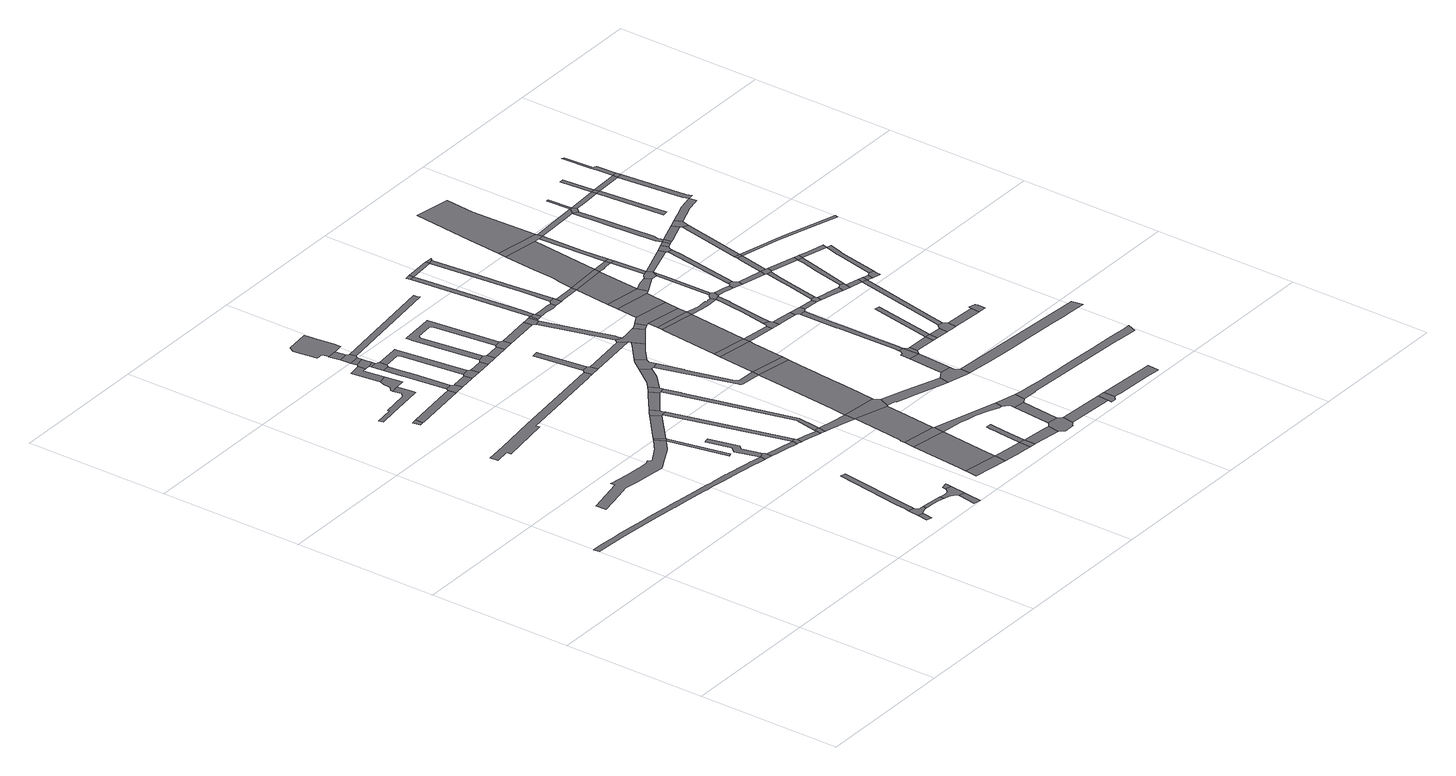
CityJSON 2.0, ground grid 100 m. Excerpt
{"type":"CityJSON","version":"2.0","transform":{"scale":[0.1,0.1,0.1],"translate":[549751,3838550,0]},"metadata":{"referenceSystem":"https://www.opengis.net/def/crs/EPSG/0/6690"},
"CityObjects":{
"road1":{"type":"Road","attributes":{"RoadStructureAttribute.sectionType":"1"},"geometry":[{"type":"MultiSurface","lod":"1","boundaries":[[[0,1,2,3,4,5,6,7,8,9,10,11,12,13,14,15,16,17,18,19,20,21,22,23,24,25,26,27,28,29,30,31,32,33,34,35,36,37,38,39,40,41,42,43,44,45,46,47,48,49,50,51,52,53,54,55]]]}]},
"road2":{"type":"Road","attributes":{"RoadStructureAttribute.sectionType":"1"},"geometry":[{"type":"MultiSurface","lod":"1","boundaries":[[[56,57,58,59,60,61,62,63,64,65,66,67,68,69,70,71,72,73,74,75,76,77,78,79,80,81,82,83,84]]]}]},
"road3":{"type":"Road","attributes":{"RoadStructureAttribute.sectionType":"1"},"geometry":[{"type":"MultiSurface","lod":"1","boundaries":[[[85,86,87,88,89]]]}]},
"road4":{"type":"Road","geometry":[{"type":"MultiSurface","lod":"1","boundaries":[[[90,91,92,93]]]}]},
"road5":{"type":"Road","geometry":[{"type":"MultiSurface","lod":"1","boundaries":[[[94,95,85,89,96,97,98,99,100,101,102,103,104,105]]]}]},
"road6":{"type":"Road","attributes":{"RoadStructureAttribute.sectionType":"1"},"geometry":[{"type":"MultiSurface","lod":"1","boundaries":[[[106,107,108,109,110,111,112,113,114,115,116,117,118]]]}]},
"road7":{"type":"Road","attributes":{"RoadStructureAttribute.sectionType":"1"},"geometry":[{"type":"MultiSurface","lod":"1","boundaries":[[[119,120,121,122,123,124,125,94,105]]]}]},
"road8":{"type":"Road","attributes":{"RoadStructureAttribute.sectionType":"1"},"geometry":[{"type":"MultiSurface","lod":"1","boundaries":[[[100,99,126,127,128,129,130,131,132,133]]]}]},
"road9":{"type":"Road","attributes":{"RoadStructureAttribute.sectionType":"1"},"geometry":[{"type":"MultiSurface","lod":"1","boundaries":[[[134,135,136,90,93,137,138,139]]]}]},
"road10":{"type":"Road","attributes":{"RoadStructureAttribute.sectionType":"1"},"geometry":[{"type":"MultiSurface","lod":"1","boundaries":[[[140,141,142,143,144]]]}]},
"road11":{"type":"Road","geometry":[{"type":"MultiSurface","lod":"1","boundaries":[[[145,146,147,148,149,150,133,132,151,152,153,154,140,144,155]]]}]},
"road12":{"type":"Road","attributes":{"RoadStructureAttribute.sectionType":"1"},"geometry":[{"type":"MultiSurface","lod":"1","boundaries":[[[156,157,158,159,160,84]]]}]},
"road13":{"type":"Road","geometry":[{"type":"MultiSurface","lod":"1","boundaries":[[[161,56,84,160,162,163]]]}]},
"road14":{"type":"Road","attributes":{"RoadStructureAttribute.sectionType":"1"},"geometry":[{"type":"MultiSurface","lod":"1","boundaries":[[[164,165,166,167,168,169,170,171,172,173,174,175,176,177]]]}]},
"road15":{"type":"Road","geometry":[{"type":"MultiSurface","lod":"1","boundaries":[[[178,179,55,54,180,181,182]]]}]},
"road16":{"type":"Road","geometry":[{"type":"MultiSurface","lod":"1","boundaries":[[[183,184,185,145,155]]]}]},
"road17":{"type":"Road","attributes":{"RoadStructureAttribute.sectionType":"1"},"geometry":[{"type":"MultiSurface","lod":"1","boundaries":[[[186,187,188,189,190,191,192,193,194,195,196,55,179]]]}]},
"road18":{"type":"Road","geometry":[{"type":"MultiSurface","lod":"1","boundaries":[[[197,198,199,200,201,202,118,117]]]}]},
"road19":{"type":"Road","attributes":{"RoadStructureAttribute.sectionType":"1"},"geometry":[{"type":"MultiSurface","lod":"1","boundaries":[[[203,204,199,198,205,206]]]}]},
"road20":{"type":"Road","attributes":{"RoadStructureAttribute.sectionType":"1"},"geometry":[{"type":"MultiSurface","lod":"1","boundaries":[[[207,161,163,208]]]}]},
"road21":{"type":"Road","attributes":{"RoadStructureAttribute.sectionType":"1"},"geometry":[{"type":"MultiSurface","lod":"1","boundaries":[[[209,182,181,210,211,212,213,214,215]]]}]},
"road22":{"type":"Road","geometry":[{"type":"MultiSurface","lod":"1","boundaries":[[[216,217,134,139,218,219]]]}]},
"road23":{"type":"Road","attributes":{"RoadStructureAttribute.sectionType":"1"},"geometry":[{"type":"MultiSurface","lod":"1","boundaries":[[[220,221,222,223,224,225,217,216]]]}]},
"road24":{"type":"Road","geometry":[{"type":"MultiSurface","lod":"1","boundaries":[[[226,227,228,229,203,206,230,231]]]}]},
"road25":{"type":"Road","attributes":{"RoadStructureAttribute.sectionType":"1"},"geometry":[{"type":"MultiSurface","lod":"1","boundaries":[[[232,233,234,219,218,235]]]}]},
"road26":{"type":"Road","geometry":[{"type":"MultiSurface","lod":"1","boundaries":[[[236,237,238,223,222,239,240,241]]]}]},
"road27":{"type":"Road","attributes":{"RoadStructureAttribute.sectionType":"1"},"geometry":[{"type":"MultiSurface","lod":"1","boundaries":[[[231,230,237,236]]]}]},
"road28":{"type":"Road","attributes":{"RoadStructureAttribute.sectionType":"1"},"geometry":[{"type":"MultiSurface","lod":"1","boundaries":[[[242,243,229,228]]]}]},
"road29":{"type":"Road","geometry":[{"type":"MultiSurface","lod":"1","boundaries":[[[244,215,214,245,246,247]]]}]},
"road30":{"type":"Road","geometry":[{"type":"MultiSurface","lod":"1","boundaries":[[[248,249,243,242,250,251]]]}]},
"road31":{"type":"Road","attributes":{"RoadStructureAttribute.sectionType":"1"},"geometry":[{"type":"MultiSurface","lod":"1","boundaries":[[[252,253,249,248]]]}]},
"road32":{"type":"Road","attributes":{"RoadStructureAttribute.sectionType":"1"},"geometry":[{"type":"MultiSurface","lod":"1","boundaries":[[[254,255,256,215,244]]]}]},
"road33":{"type":"Road","geometry":[{"type":"MultiSurface","lod":"1","boundaries":[[[257,258,207,208,259,255,254,260,261]]]}]},
"road34":{"type":"Road","geometry":[{"type":"MultiSurface","lod":"1","boundaries":[[[262,263,264,265,266,267,268,269,270,271,272,273,274,275,253,252]]]}]},
"road35":{"type":"Road","attributes":{"RoadStructureAttribute.sectionType":"1"},"geometry":[{"type":"MultiSurface","lod":"1","boundaries":[[[276,277,278,279,241,240,280,281,282,283]]]}]},
"road36":{"type":"Road","attributes":{"RoadStructureAttribute.sectionType":"1"},"geometry":[{"type":"MultiSurface","lod":"1","boundaries":[[[284,285,286,247,246,287,288,289,290,291]]]}]},
"road37":{"type":"Road","geometry":[{"type":"MultiSurface","lod":"1","boundaries":[[[283,282,232,235,292,293]]]}]},
"road38":{"type":"Road","geometry":[{"type":"MultiSurface","lod":"1","boundaries":[[[294,295,296,297,298]]]}]},
"road39":{"type":"Road","attributes":{"RoadStructureAttribute.sectionType":"1"},"geometry":[{"type":"MultiSurface","lod":"1","boundaries":[[[299,300,301,302,257,261,303,304,305]]]}]},
"road40":{"type":"Road","geometry":[{"type":"MultiSurface","lod":"1","boundaries":[[[306,291,290,307,308,309]]]}]},
"road41":{"type":"Road","attributes":{"RoadStructureAttribute.sectionType":"1"},"geometry":[{"type":"MultiSurface","lod":"1","boundaries":[[[310,311,312,293,292,313]]]}]},
"road42":{"type":"Road","attributes":{"RoadStructureAttribute.sectionType":"1"},"geometry":[{"type":"MultiSurface","lod":"1","boundaries":[[[314,315,294,298,316,317,318,319]]]}]},
"road43":{"type":"Road","attributes":{"RoadStructureAttribute.sectionType":"1"},"geometry":[{"type":"MultiSurface","lod":"1","boundaries":[[[320,321,322,323,324,325,326,327,306,309]]]}]},
"road44":{"type":"Road","attributes":{"RoadStructureAttribute.sectionType":"1"},"geometry":[{"type":"MultiSurface","lod":"1","boundaries":[[[328,329,309,308,330,331,332,333,334,335,336,337,338,339,340]]]}]},
"road45":{"type":"Road","geometry":[{"type":"MultiSurface","lod":"1","boundaries":[[[341,342,310,313,343,344]]]}]},
"road46":{"type":"Road","geometry":[{"type":"MultiSurface","lod":"1","boundaries":[[[345,346,299,305,325,324,347]]]}]},
"road47":{"type":"Road","geometry":[{"type":"MultiSurface","lod":"1","boundaries":[[[348,314,319,349,350]]]}]},
"road48":{"type":"Road","attributes":{"RoadStructureAttribute.sectionType":"1"},"geometry":[{"type":"MultiSurface","lod":"1","boundaries":[[[351,298,297,352,353,354,355]]]}]},
"road49":{"type":"Road","geometry":[{"type":"MultiSurface","lod":"1","boundaries":[[[356,357,164,177,358,359]]]}]},
"road50":{"type":"Road","attributes":{"RoadStructureAttribute.sectionType":"1"},"geometry":[{"type":"MultiSurface","lod":"1","boundaries":[[[360,361,362,344,343,363]]]}]},
"road51":{"type":"Road","attributes":{"RoadStructureAttribute.sectionType":"7"},"geometry":[{"type":"MultiSurface","lod":"1","boundaries":[[[339,364,365,366,367,368,369,348,350,370,371,372,373,374]]]}]},
"road52":{"type":"Road","attributes":{"RoadStructureAttribute.sectionType":"1"},"geometry":[{"type":"MultiSurface","lod":"1","boundaries":[[[375,376,377,345,347,378,379,380]]]}]},
"road53":{"type":"Road","attributes":{"RoadStructureAttribute.sectionType":"1"},"geometry":[{"type":"MultiSurface","lod":"1","boundaries":[[[381,382,357,356]]]}]},
"road54":{"type":"Road","attributes":{"RoadStructureAttribute.sectionType":"1"},"geometry":[{"type":"MultiSurface","lod":"1","boundaries":[[[383,384,385,386,387,388,389,342,341,390,391,392,393,394,395]]]}]},
"road55":{"type":"Road","geometry":[{"type":"MultiSurface","lod":"1","boundaries":[[[355,354,396,397]]]}]},
"road56":{"type":"Road","attributes":{"RoadStructureAttribute.sectionType":"1"},"geometry":[{"type":"MultiSurface","lod":"1","boundaries":[[[398,399,400,251,250]]]}]},
"road57":{"type":"Road","geometry":[{"type":"MultiSurface","lod":"1","boundaries":[[[395,394,360,363,401,402]]]}]},
"road58":{"type":"Road","geometry":[{"type":"MultiSurface","lod":"1","boundaries":[[[340,339,374,403,404,405,406]]]}]},
"road59":{"type":"Road","attributes":{"RoadStructureAttribute.sectionType":"1"},"geometry":[{"type":"MultiSurface","lod":"1","boundaries":[[[407,408,409,410,411,412,413,355,397]]]}]},
"road60":{"type":"Road","geometry":[{"type":"MultiSurface","lod":"1","boundaries":[[[414,415,375,380,416,417,418,419,420]]]}]},
"road61":{"type":"Road","attributes":{"RoadStructureAttribute.sectionType":"1"},"geometry":[{"type":"MultiSurface","lod":"1","boundaries":[[[421,422,423,397,396,424,425,426]]]}]},
"road62":{"type":"Road","attributes":{"RoadStructureAttribute.sectionType":"1"},"geometry":[{"type":"MultiSurface","lod":"1","boundaries":[[[427,359,358,428]]]}]},
"road63":{"type":"Road","attributes":{"RoadStructureAttribute.sectionType":"1"},"geometry":[{"type":"MultiSurface","lod":"1","boundaries":[[[429,430,431,432,433,434,418,417,435,436,437,438,439,440,441,442]]]}]},
"road64":{"type":"Road","attributes":{"RoadStructureAttribute.sectionType":"1"},"geometry":[{"type":"MultiSurface","lod":"1","boundaries":[[[349,319,443,444,445,446,447,448,449]]]}]},
"road65":{"type":"Road","attributes":{"RoadStructureAttribute.sectionType":"1"},"geometry":[{"type":"MultiSurface","lod":"1","boundaries":[[[450,402,401,451]]]}]},
"road66":{"type":"Road","attributes":{"RoadStructureAttribute.sectionType":"1"},"geometry":[{"type":"MultiSurface","lod":"1","boundaries":[[[441,452,453,454,455,340,406,456,457,458,459,460,461,462,463]]]}]},
"road67":{"type":"Road","attributes":{"RoadStructureAttribute.sectionType":"1"},"geometry":[{"type":"MultiSurface","lod":"1","boundaries":[[[464,465,466,414,420,467,468,469,470]]]}]},
"road68":{"type":"Road","geometry":[{"type":"MultiSurface","lod":"1","boundaries":[[[471,472,426,425,473,474,475,476,477,478,479,480,481,482]]]}]},
"road69":{"type":"Road","geometry":[{"type":"MultiSurface","lod":"1","boundaries":[[[442,441,463,483]]]}]},
"road70":{"type":"Road","attributes":{"RoadStructureAttribute.sectionType":"1"},"geometry":[{"type":"MultiSurface","lod":"1","boundaries":[[[484,485,486,487,488,489]]]}]},
"road71":{"type":"Road","attributes":{"RoadStructureAttribute.sectionType":"1"},"geometry":[{"type":"MultiSurface","lod":"1","boundaries":[[[490,491,450,451,487,486,492]]]}]},
"road72":{"type":"Road","attributes":{"RoadStructureAttribute.sectionType":"1"},"geometry":[{"type":"MultiSurface","lod":"1","boundaries":[[[493,405,404,494,495,496,497,498,499,500,501,502,503,504]]]}]},
"road73":{"type":"Road","attributes":{"RoadStructureAttribute.sectionType":"1"},"geometry":[{"type":"MultiSurface","lod":"1","boundaries":[[[505,506,471,482,507,508]]]}]},
"road74":{"type":"Road","geometry":[{"type":"MultiSurface","lod":"1","boundaries":[[[488,427,428,464,470,509,510,511,512,513,514,515,516,489]]]}]},
"road75":{"type":"Road","attributes":{"RoadStructureAttribute.sectionType":"1"},"geometry":[{"type":"MultiSurface","lod":"1","boundaries":[[[517,490,492,518]]]}]},
"road76":{"type":"Road","attributes":{"RoadStructureAttribute.sectionType":"1"},"geometry":[{"type":"MultiSurface","lod":"1","boundaries":[[[519,442,483,520,521,522]]]}]},
"road77":{"type":"Road","geometry":[{"type":"MultiSurface","lod":"1","boundaries":[[[517,518,523,524,525]]]}]},
"road78":{"type":"Road","geometry":[{"type":"MultiSurface","lod":"1","boundaries":[[[526,527,449,448,528,529,530,531,532,533,505,508,534,535]]]}]},
"road79":{"type":"Road","geometry":[{"type":"MultiSurface","lod":"1","boundaries":[[[536,519,522,537]]]}]},
"road80":{"type":"Road","attributes":{"RoadStructureAttribute.sectionType":"1"},"geometry":[{"type":"MultiSurface","lod":"1","boundaries":[[[538,479,478,539,540,541,542]]]}]},
"road81":{"type":"Road","attributes":{"RoadStructureAttribute.sectionType":"1"},"geometry":[{"type":"MultiSurface","lod":"1","boundaries":[[[543,544,545,517,525]]]}]},
"road82":{"type":"Road","attributes":{"RoadStructureAttribute.sectionType":"1"},"geometry":[{"type":"MultiSurface","lod":"1","boundaries":[[[546,547,548,549,524,523,550,551,552,553,554,555,556]]]}]},
"road83":{"type":"Road","attributes":{"RoadStructureAttribute.sectionType":"1"},"geometry":[{"type":"MultiSurface","lod":"1","boundaries":[[[557,558,559,560,513,512,561]]]}]},
"road84":{"type":"Road","attributes":{"RoadStructureAttribute.sectionType":"1"},"geometry":[{"type":"MultiSurface","lod":"1","boundaries":[[[562,563,536,537,564,565,566]]]}]},
"road85":{"type":"Road","geometry":[{"type":"MultiSurface","lod":"1","boundaries":[[[567,568,545,544]]]}]},
"road86":{"type":"Road","geometry":[{"type":"MultiSurface","lod":"1","boundaries":[[[569,504,503,570,571,572,573,574,575]]]}]},
"road87":{"type":"Road","geometry":[{"type":"MultiSurface","lod":"1","boundaries":[[[576,577,578,556,555,579,580,581]]]}]},
"road88":{"type":"Road","geometry":[{"type":"MultiSurface","lod":"1","boundaries":[[[582,562,566,583]]]}]},
"road89":{"type":"Road","attributes":{"RoadStructureAttribute.sectionType":"1"},"geometry":[{"type":"MultiSurface","lod":"1","boundaries":[[[584,582,583,585,586]]]}]},
"road90":{"type":"Road","attributes":{"RoadStructureAttribute.sectionType":"1"},"geometry":[{"type":"MultiSurface","lod":"1","boundaries":[[[537,522,587,588]]]}]},
"road91":{"type":"Road","geometry":[{"type":"MultiSurface","lod":"1","boundaries":[[[589,590,557,561,591,584,586,592]]]}]},
"road92":{"type":"Road","geometry":[{"type":"MultiSurface","lod":"1","boundaries":[[[542,541,593,594,595,596,597,598]]]}]},
"road93":{"type":"Road","attributes":{"RoadStructureAttribute.sectionType":"1"},"geometry":[{"type":"MultiSurface","lod":"1","boundaries":[[[599,600,569,575,601,602,603]]]}]},
"road94":{"type":"Road","attributes":{"RoadStructureAttribute.sectionType":"1"},"geometry":[{"type":"MultiSurface","lod":"1","boundaries":[[[604,567,544,605]]]}]},
"road95":{"type":"Road","attributes":{"RoadStructureAttribute.sectionType":"1"},"geometry":[{"type":"MultiSurface","lod":"1","boundaries":[[[606,581,580,607,608,609]]]}]},
"road96":{"type":"Road","attributes":{"RoadStructureAttribute.sectionType":"1"},"geometry":[{"type":"MultiSurface","lod":"1","boundaries":[[[610,611,612,605,613,578,577]]]}]},
"road97":{"type":"Road","attributes":{"RoadStructureAttribute.sectionType":"1"},"geometry":[{"type":"MultiSurface","lod":"1","boundaries":[[[614,589,592,615]]]}]},
"road98":{"type":"Road","attributes":{"RoadStructureAttribute.sectionType":"1"},"geometry":[{"type":"MultiSurface","lod":"1","boundaries":[[[616,617,618,619,620,621,622,599,603]]]}]},
"road99":{"type":"Road","geometry":[{"type":"MultiSurface","lod":"1","boundaries":[[[623,624,625,588,587,626,627,628,629]]]}]},
"road100":{"type":"Road","attributes":{"RoadStructureAttribute.sectionType":"1"},"geometry":[{"type":"MultiSurface","lod":"1","boundaries":[[[630,631,617,603,632,633,634,635]]]}]},
"road101":{"type":"Road","geometry":[{"type":"MultiSurface","lod":"1","boundaries":[[[636,614,615,637,638,639]]]}]},
"road102":{"type":"Road","geometry":[{"type":"MultiSurface","lod":"1","boundaries":[[[640,604,605,612,641,642]]]}]},
"road103":{"type":"Road","attributes":{"RoadStructureAttribute.sectionType":"1"},"geometry":[{"type":"MultiSurface","lod":"1","boundaries":[[[643,644,645,609,636,639]]]}]},
"road104":{"type":"Road","attributes":{"RoadStructureAttribute.sectionType":"1"},"geometry":[{"type":"MultiSurface","lod":"1","boundaries":[[[646,647,648,649,650,583,566,651,652,653,654]]]}]},
"road105":{"type":"Road","attributes":{"RoadStructureAttribute.sectionType":"1"},"geometry":[{"type":"MultiSurface","lod":"1","boundaries":[[[655,656,657,658,659,660,661,662,663,664,618,617]]]}]},
"road106":{"type":"Road","attributes":{"RoadStructureAttribute.sectionType":"1"},"geometry":[{"type":"MultiSurface","lod":"1","boundaries":[[[635,634,665,666]]]}]},
"road107":{"type":"Road","attributes":{"RoadStructureAttribute.sectionType":"1"},"geometry":[{"type":"MultiSurface","lod":"1","boundaries":[[[667,627,626,668,669,670]]]}]},
"road108":{"type":"Road","attributes":{"RoadStructureAttribute.sectionType":"1"},"geometry":[{"type":"MultiSurface","lod":"1","boundaries":[[[671,672,673,674,675,676,653,677,678,679,623,629]]]}]},
"road109":{"type":"Road","attributes":{"RoadStructureAttribute.sectionType":"1"},"geometry":[{"type":"MultiSurface","lod":"1","boundaries":[[[680,598,597,681,682,683,684,685,686,687]]]}]},
"road110":{"type":"Road","geometry":[{"type":"MultiSurface","lod":"1","boundaries":[[[688,689,606,609,645]]]}]},
"road111":{"type":"Road","geometry":[{"type":"MultiSurface","lod":"1","boundaries":[[[690,666,665,691,692]]]}]},
"road112":{"type":"Road","attributes":{"RoadStructureAttribute.sectionType":"1"},"geometry":[{"type":"MultiSurface","lod":"1","boundaries":[[[693,694,695,696,639,638,697]]]}]},
"road113":{"type":"Road","geometry":[{"type":"MultiSurface","lod":"1","boundaries":[[[698,699,700,701,702,654,653,676,703,704]]]}]},
"road114":{"type":"Road","geometry":[{"type":"MultiSurface","lod":"1","boundaries":[[[705,670,669,706,660,659,707,708,709,710]]]}]},
"road115":{"type":"Road","attributes":{"RoadStructureAttribute.sectionType":"1"},"geometry":[{"type":"MultiSurface","lod":"1","boundaries":[[[711,712,713,714,715,716,717,718,719,720,721,722,723,724,725,726,535,534,727,728,729,730,731,732,733]]]}]},
"road116":{"type":"Road","attributes":{"RoadStructureAttribute.sectionType":"1"},"geometry":[{"type":"MultiSurface","lod":"1","boundaries":[[[734,735,736,737,738,739,740,741,742,743,689,688,744,745]]]}]},
"road117":{"type":"Road","attributes":{"RoadStructureAttribute.sectionType":"1"},"geometry":[{"type":"MultiSurface","lod":"1","boundaries":[[[746,692,691,747,748]]]}]},
"road118":{"type":"Road","attributes":{"RoadStructureAttribute.sectionType":"1"},"geometry":[{"type":"MultiSurface","lod":"1","boundaries":[[[749,750,751,752,753,699,698]]]}]},
"road119":{"type":"Road","attributes":{"RoadStructureAttribute.sectionType":"1"},"geometry":[{"type":"MultiSurface","lod":"1","boundaries":[[[754,755,756,704,703,757,758,759,760]]]}]},
"road120":{"type":"Road","attributes":{"RoadStructureAttribute.sectionType":"1"},"geometry":[{"type":"MultiSurface","lod":"1","boundaries":[[[761,762,763,690,692]]]}]},
"road121":{"type":"Road","attributes":{"RoadStructureAttribute.sectionType":"1"},"geometry":[{"type":"MultiSurface","lod":"1","boundaries":[[[710,709,764,765]]]}]},
"road122":{"type":"Road","geometry":[{"type":"MultiSurface","lod":"1","boundaries":[[[766,767,768,693,697,769,753,752]]]}]},
"road123":{"type":"Road","attributes":{"RoadStructureAttribute.sectionType":"1"},"geometry":[{"type":"MultiSurface","lod":"1","boundaries":[[[770,771,772,688,645,773,774,775,776]]]}]},
"road124":{"type":"Road","geometry":[{"type":"MultiSurface","lod":"1","boundaries":[[[777,778,779,748,747,780,781,782,783,784,785,786]]]}]},
"road125":{"type":"Road","attributes":{"RoadStructureAttribute.sectionType":"1"},"geometry":[{"type":"MultiSurface","lod":"1","boundaries":[[[776,787,767,766,788,789]]]}]},
"road126":{"type":"Road","geometry":[{"type":"MultiSurface","lod":"1","boundaries":[[[790,765,764,791,792,793,794,795]]]}]},
"road127":{"type":"Road","geometry":[{"type":"MultiSurface","lod":"1","boundaries":[[[796,797,798,799,760,759,800,801,802,803,804]]]}]},
"road128":{"type":"Road","attributes":{"RoadStructureAttribute.sectionType":"1"},"geometry":[{"type":"MultiSurface","lod":"1","boundaries":[[[805,573,572,806,807,808,809,810,811,812,813,814,815,816,817,818,819,820]]]}]},
"road129":{"type":"Road","geometry":[{"type":"MultiSurface","lod":"1","boundaries":[[[821,734,745,822,823,824,825,826,827]]]}]},
"road130":{"type":"Road","geometry":[{"type":"MultiSurface","lod":"1","boundaries":[[[828,770,776,789]]]}]},
"road131":{"type":"Road","attributes":{"RoadStructureAttribute.sectionType":"1"},"geometry":[{"type":"MultiSurface","lod":"1","boundaries":[[[829,830,824,823,831,770,828]]]}]},
"road132":{"type":"Road","attributes":{"RoadStructureAttribute.sectionType":"1"},"geometry":[{"type":"MultiSurface","lod":"1","boundaries":[[[832,833,834,793,792,835,836,837]]]}]},
"road133":{"type":"Road","attributes":{"RoadStructureAttribute.sectionType":"1"},"geometry":[{"type":"MultiSurface","lod":"1","boundaries":[[[838,839,840,766,752,841]]]}]},
"road134":{"type":"Road","attributes":{"RoadStructureAttribute.sectionType":"1"},"geometry":[{"type":"MultiSurface","lod":"1","boundaries":[[[842,843,783,782,844,845]]]}]},
"road135":{"type":"Road","attributes":{"RoadStructureAttribute.sectionType":"1"},"geometry":[{"type":"MultiSurface","lod":"1","boundaries":[[[846,847,848,790,795,849,850,851,852,853]]]}]},
"road136":{"type":"Road","attributes":{"RoadStructureAttribute.sectionType":"1"},"geometry":[{"type":"MultiSurface","lod":"1","boundaries":[[[801,800,854,855]]]}]},
"road137":{"type":"Road","attributes":{"RoadStructureAttribute.sectionType":"1"},"geometry":[{"type":"MultiSurface","lod":"1","boundaries":[[[856,857,821,827,858,859,860]]]}]},
"road138":{"type":"Road","attributes":{"RoadStructureAttribute.sectionType":"1"},"geometry":[{"type":"MultiSurface","lod":"1","boundaries":[[[861,796,804,862,863]]]}]},
"road139":{"type":"Road","attributes":{"RoadStructureAttribute.sectionType":"1"},"geometry":[{"type":"MultiSurface","lod":"1","boundaries":[[[864,865,777,786,866,867]]]}]},
"road140":{"type":"Road","geometry":[{"type":"MultiSurface","lod":"1","boundaries":[[[868,869,870,837,836,871,872,873,874]]]}]},
"road141":{"type":"Road","geometry":[{"type":"MultiSurface","lod":"1","boundaries":[[[875,855,854,876,877,846,853,878,879,880,881,882]]]}]},
"road142":{"type":"Road","geometry":[{"type":"MultiSurface","lod":"1","boundaries":[[[883,845,844,884,885,886]]]}]},
"road143":{"type":"Road","geometry":[{"type":"MultiSurface","lod":"1","boundaries":[[[887,838,841,861,863,888,889]]]}]},
"road144":{"type":"Road","attributes":{"RoadStructureAttribute.sectionType":"1"},"geometry":[{"type":"MultiSurface","lod":"1","boundaries":[[[873,872,890,864,891]]]}]},
"road145":{"type":"Road","attributes":{"RoadStructureAttribute.sectionType":"1"},"geometry":[{"type":"MultiSurface","lod":"1","boundaries":[[[892,893,894,875,882,895,896,897]]]}]},
"road146":{"type":"Road","attributes":{"RoadStructureAttribute.sectionType":"1"},"geometry":[{"type":"MultiSurface","lod":"1","boundaries":[[[898,887,889,899]]]}]},
"road147":{"type":"Road","geometry":[{"type":"MultiSurface","lod":"1","boundaries":[[[891,864,867,900]]]}]},
"road148":{"type":"Road","attributes":{"RoadStructureAttribute.sectionType":"1"},"geometry":[{"type":"MultiSurface","lod":"1","boundaries":[[[901,902,903,868,874,904,905]]]}]},
"road149":{"type":"Road","geometry":[{"type":"MultiSurface","lod":"1","boundaries":[[[906,892,897,907]]]}]},
"road150":{"type":"Road","attributes":{"RoadStructureAttribute.sectionType":"1"},"geometry":[{"type":"MultiSurface","lod":"1","boundaries":[[[908,881,880,909,901,910]]]}]},
"road151":{"type":"Road","attributes":{"RoadStructureAttribute.sectionType":"1"},"geometry":[{"type":"MultiSurface","lod":"1","boundaries":[[[911,825,824,912,913]]]}]},
"road152":{"type":"Road","geometry":[{"type":"MultiSurface","lod":"1","boundaries":[[[914,898,899,915]]]}]},
"road153":{"type":"Road","attributes":{"RoadStructureAttribute.sectionType":"1"},"geometry":[{"type":"MultiSurface","lod":"1","boundaries":[[[900,867,916,917]]]}]},
"road154":{"type":"Road","geometry":[{"type":"MultiSurface","lod":"1","boundaries":[[[918,917,916,919,920,921]]]}]},
"road155":{"type":"Road","attributes":{"RoadStructureAttribute.sectionType":"1"},"geometry":[{"type":"MultiSurface","lod":"1","boundaries":[[[913,922,923,924,898,914,925,926,927,928]]]}]},
"road156":{"type":"Road","geometry":[{"type":"MultiSurface","lod":"1","boundaries":[[[910,901,905,929,930]]]}]},
"road157":{"type":"Road","attributes":{"RoadStructureAttribute.sectionType":"1"},"geometry":[{"type":"MultiSurface","lod":"1","boundaries":[[[931,932,933,906,907,934,935]]]}]},
"road158":{"type":"Road","attributes":{"RoadStructureAttribute.sectionType":"1"},"geometry":[{"type":"MultiSurface","lod":"1","boundaries":[[[936,937,914,915,938,939]]]}]},
"road159":{"type":"Road","geometry":[{"type":"MultiSurface","lod":"1","boundaries":[[[911,913,928,940,941]]]}]},
"road160":{"type":"Road","attributes":{"RoadStructureAttribute.sectionType":"1"},"geometry":[{"type":"MultiSurface","lod":"1","boundaries":[[[942,943,944,918,921,945,946,947]]]}]},
"road161":{"type":"Road","attributes":{"RoadStructureAttribute.sectionType":"1"},"geometry":[{"type":"MultiSurface","lod":"1","boundaries":[[[948,949,930,929,950,942,951]]]}]},
"road162":{"type":"Road","geometry":[{"type":"MultiSurface","lod":"1","boundaries":[[[952,953,911,941]]]}]},
"road163":{"type":"Road","geometry":[{"type":"MultiSurface","lod":"1","boundaries":[[[954,936,939,931,935,955]]]}]},
"road164":{"type":"Road","attributes":{"RoadStructureAttribute.sectionType":"1"},"geometry":[{"type":"MultiSurface","lod":"1","boundaries":[[[956,941,940,957,958]]]}]},
"road165":{"type":"Road","attributes":{"RoadStructureAttribute.sectionType":"1"},"geometry":[{"type":"MultiSurface","lod":"1","boundaries":[[[959,960,961,962,907,897,963,964,965,966,967,968,969]]]}]},
"road166":{"type":"Road","attributes":{"RoadStructureAttribute.sectionType":"1"},"geometry":[{"type":"MultiSurface","lod":"1","boundaries":[[[970,971,972,958]]]}]},
"road167":{"type":"Road","attributes":{"RoadStructureAttribute.sectionType":"1"},"geometry":[{"type":"MultiSurface","lod":"1","boundaries":[[[973,974,975,976,977,954,955,978,979,980]]]}]},
"road168":{"type":"Road","geometry":[{"type":"MultiSurface","lod":"1","boundaries":[[[981,956,958,972]]]}]},
"road169":{"type":"Road","geometry":[{"type":"MultiSurface","lod":"1","boundaries":[[[982,983,956,981]]]}]},
"road170":{"type":"Road","attributes":{"RoadStructureAttribute.sectionType":"1"},"geometry":[{"type":"MultiSurface","lod":"1","boundaries":[[[984,981,972,985]]]}]},
"road171":{"type":"Road","attributes":{"RoadStructureAttribute.sectionType":"1"},"geometry":[{"type":"MultiSurface","lod":"1","boundaries":[[[986,987,985,988,973,989]]]}]},
"road172":{"type":"Road","geometry":[{"type":"MultiSurface","lod":"1","boundaries":[[[990,984,985,987]]]}]},
"road173":{"type":"Road","attributes":{"RoadStructureAttribute.sectionType":"1"},"geometry":[{"type":"MultiSurface","lod":"1","boundaries":[[[991,992,993,994,995,996,984,990]]]}]}
},
"vertices":[
[1413,1377,0],[1384,1383,0],[1355,1387,0],[1330,1390,0],[1277,1399,0],[1249,1403,0],[1217,1408,0],[1210,1409,0],[1199,1410,0],[1192,1411,0],[1178,1413,0],[1125,1419,0],[1083,1424,0],[1050,1428,0],[1004,1435,0],[971,1439,0],[964,1440,0],[942,1443,0],[819,1458,0],[753,1466,0],[693,1473,0],[690,1473,0],[595,1486,0],[507,1495,0],[447,1501,0],[351,1511,0],[264,1518,0],[256,1519,0],[192,1523,0],[80,1531,0],[12,1534,0],[2,1535,0],[10,1495,0],[219,1480,0],[468,1458,0],[688,1433,0],[692,1433,0],[815,1419,0],[942,1403,0],[964,1400,0],[968,1399,0],[977,1398,0],[1019,1393,0],[1062,1387,0],[1111,1381,0],[1158,1375,0],[1208,1369,0],[1248,1364,0],[1289,1358,0],[1323,1353,0],[1335,1351,0],[1368,1346,0],[1405,1339,0],[1439,1333,0],[1463,1329,0],[1467,1367,0],
[1247,2002,0],[1193,1956,0],[1192,1955,0],[1166,1934,0],[1046,1864,0],[1031,1889,0],[1007,1876,0],[962,1878,0],[960,1878,0],[823,1888,0],[689,1908,0],[686,1908,0],[690,1878,0],[485,1835,0],[430,1825,0],[425,1824,0],[428,1752,0],[599,1787,0],[697,1804,0],[796,1789,0],[953,1773,0],[1008,1766,0],[1030,1776,0],[1061,1792,0],[1202,1867,0],[1207,1869,0],[1211,1873,0],[1276,1930,0],[1285,1937,0],
[1474,200,0],[1463,128,0],[1502,120,0],[1508,166,0],[1513,191,0],
[592,3291,0],[556,3287,0],[562,3233,0],[592,3237,0],
[1487,279,0],[1484,263,0],[1519,197,0],[1536,204,0],[1556,210,0],[1573,215,0],[1578,238,0],[1563,240,0],[1543,242,0],[1536,249,0],[1528,257,0],[1525,269,0],
[792,3543,0],[771,3518,0],[582,3490,0],[584,3479,0],[454,3465,0],[457,3449,0],[459,3433,0],[585,3448,0],[842,3480,0],[854,3482,0],[851,3504,0],[840,3609,0],[785,3598,0],
[1529,293,0],[1533,321,0],[1610,840,0],[1575,850,0],[1502,378,0],[1497,343,0],[1492,314,0],
[1579,214,0],[1592,213,0],[1646,208,0],[1683,203,0],[1712,198,0],[1726,195,0],[1731,194,0],[1726,222,0],
[984,3338,0],[981,3338,0],[945,3333,0],[606,3239,0],[946,3277,0],[990,3282,0],
[1809,140,0],[1790,14,0],[1836,5,0],[1850,100,0],[1854,132,0],
[1821,250,0],[1808,230,0],[1796,219,0],[1776,217,0],[1753,219,0],[1744,220,0],[1761,184,0],[1774,179,0],[1791,169,0],[1804,155,0],[1866,242,0],
[1368,1526,0],[1368,1525,0],[1380,1529,0],[1391,1533,0],[1304,1947,0],
[1264,2016,0],[1303,1949,0],[1302,1953,0],
[1640,2806,0],[951,2723,0],[646,2683,0],[497,2668,0],[503,2613,0],[608,2625,0],[612,2596,0],[965,2642,0],[962,2670,0],[1210,2699,0],[1415,2723,0],[1605,2746,0],[1606,2746,0],[1646,2751,0],
[1515,1369,0],[1511,1383,0],[1475,1327,0],[1514,1320,0],[1517,1359,0],
[1870,274,0],[1871,287,0],[1825,275,0],
[1477,1518,0],[1496,1543,0],[1493,1558,0],[1476,1629,0],[1449,1748,0],[1430,1743,0],[1411,1738,0],[1451,1565,0],[1450,1564,0],[1424,1530,0],[1467,1368,0],
[903,3617,0],[887,3736,0],[827,3724,0],[814,3690,0],[809,3640,0],[782,3617,0],
[892,3937,0],[802,3926,0],[866,3883,0],[895,3886,0],
[1467,2192,0],[1505,2129,0],
[1518,1358,0],[1559,1312,0],[1603,1304,0],[1649,1295,0],[1696,1286,0],[1722,1281,0],[1728,1318,0],
[1045,3361,0],[997,3356,0],[1069,3291,0],[1063,3346,0],
[1015,3621,0],[1007,3695,0],[996,3793,0],[945,3787,0],[957,3689,0],[966,3615,0],
[979,3920,0],[977,3937,0],[973,3967,0],[904,3955,0],[932,3890,0],[982,3899,0],
[1178,3360,0],[1172,3359,0],[1065,3347,0],[1185,3304,0],
[985,3876,0],[935,3869,0],[940,3824,0],[1004,3804,0],[1010,3813,0],[1005,3863,0],
[969,4003,0],[899,3994,0],
[1758,1330,0],[1734,1278,0],[1757,1273,0],[1763,1312,0],
[960,4078,0],[890,4069,0],[983,4020,0],[978,4065,0],
[950,4153,0],[880,4148,0],
[1554,2137,0],[1520,2133,0],[1521,2129,0],
[1514,2230,0],[1490,2211,0],[1513,2131,0],[1548,2161,0],[1545,2172,0],
[955,4153,0],[1019,4161,0],[1019,4164,0],[1016,4212,0],[1009,4273,0],[993,4414,0],[826,4395,0],[804,4358,0],[826,4197,0],[827,4193,0],[853,4195,0],[874,4197,0],[875,4191,0],[880,4150,0],
[1185,3843,0],[1183,3870,0],[1182,3880,0],[1163,3878,0],[1125,3824,0],[1143,3810,0],[1192,3378,0],[1242,3383,0],
[1904,1276,0],[1869,1287,0],[1821,1299,0],[1768,1271,0],[1812,1262,0],[1884,1245,0],[1905,1240,0],[1909,1275,0],
[1266,3313,0],[1259,3369,0],
[2064,278,0],[2061,258,0],[2055,195,0],[2301,157,0],[2309,237,0],
[1681,2360,0],[1661,2345,0],[1653,2338,0],[1652,2338,0],[1547,2174,0],[1711,2296,0],[1714,2298,0],
[1912,1289,0],[1906,1240,0],[1940,1231,0],[1948,1286,0],
[1368,3382,0],[1364,3381,0],[1263,3369,0],[1375,3325,0],
[2107,695,0],[2069,326,0],[2316,303,0],[2351,646,0],[2352,655,0],[2352,657,0],
[1954,1328,0],[1969,1448,0],[1793,2193,0],[1792,2200,0],[1766,2309,0],[1726,2295,0],[1753,2190,0],[1941,1446,0],
[2061,1265,0],[1950,1286,0],[1990,1219,0],[2029,1209,0],[2049,1204,0],[2051,1202,0],[2078,1195,0],[2108,1188,0],[2135,1181,0],[2155,1176,0],[2156,1176,0],[2161,1174,0],[2163,1247,0],
[1434,3405,0],[1384,3397,0],[1457,3334,0],[1451,3391,0],
[1726,2397,0],[1692,2369,0],[1760,2334,0],
[2115,771,0],[2361,732,0],[2357,734,0],
[2443,222,0],[2434,142,0],[2440,142,0],[2518,133,0],[2521,213,0],
[1699,2826,0],[1652,2821,0],[1719,2759,0],[1713,2814,0],
[1565,3404,0],[1556,3403,0],[1454,3392,0],[1571,3347,0],
[2161,1169,0],[2140,970,0],[2125,810,0],[2124,806,0],[2120,805,0],[2118,802,0],[2357,739,0],[2357,746,0],[2379,951,0],[2393,1099,0],[2395,1105,0],
[1862,2559,0],[1762,2425,0],[1758,2422,0],[1763,2337,0],[1859,2428,0],[1912,2504,0],
[1657,3172,0],[1614,3167,0],
[1575,3898,0],[1572,3924,0],[1558,3922,0],[1339,3900,0],[1327,3899,0],[1329,3875,0],[1330,3859,0],[1383,3837,0],[1397,3855,0],[1515,3866,0],[1530,3851,0],[1577,3419,0],[1627,3427,0],
[2566,128,0],[2565,209,0],
[1765,4118,0],[1762,4141,0],[1759,4163,0],
[1652,3356,0],[1646,3413,0],
[2397,1105,0],[2403,1109,0],[2438,1184,0],[2413,1227,0],
[2581,377,0],[2591,477,0],[2552,481,0],[2548,442,0],[2544,404,0],[2542,381,0],[2522,213,0],
[1940,2653,0],[1915,2631,0],[1915,2504,0],[1933,2503,0],[1977,2518,0],[1965,2565,0],[1977,2589,0],
[2742,189,0],[2588,206,0],[2583,206,0],[2579,126,0],[2766,105,0],[2780,185,0],
[2038,2853,0],[2084,2803,0],
[2123,2000,0],[2108,2005,0],[2100,2012,0],[2095,2020,0],[2020,2335,0],[2019,2341,0],[1980,2332,0],[2072,1994,0],[2076,1980,0],[2078,1969,0],[2083,1959,0],[2094,1954,0],[2235,1943,0],[2240,1991,0],
[2499,639,0],[2564,624,0],[2622,613,0],[2720,576,0],[2778,552,0],[2798,547,0],[2809,603,0],
[1894,3441,0],[1899,3383,0],
[2234,1927,0],[2221,1803,0],[2175,1358,0],[2164,1251,0],[2425,1334,0],[2442,1509,0],[2446,1549,0],[2450,1588,0],[2455,1644,0],[2459,1684,0],[2471,1806,0],[2482,1903,0],
[2088,2783,0],[2060,2758,0],[1968,2676,0],[2062,2660,0],[2086,2678,0],[2111,2696,0],[2126,2707,0],
[2809,210,0],[2800,202,0],[2784,83,0],[2794,71,0],[2874,73,0],[2875,79,0],[2890,89,0],[2900,96,0],[2913,175,0],[2901,188,0],[2898,191,0],[2888,202,0],
[2487,1951,0],
[2089,2887,0],[2090,2905,0],[1962,3381,0],[1923,3366,0],[2054,2877,0],[2099,2856,0],
[1955,3449,0],[1918,3444,0],[1960,3391,0],
[2605,1127,0],[2417,1106,0],[2469,1096,0],[2468,1087,0],[2497,1078,0],[2524,1070,0],[2534,1067,0],[2580,1053,0],[2705,1015,0],[2817,980,0],[2837,974,0],[2851,1044,0],
[2837,482,0],[2810,217,0],[2889,212,0],[2916,470,0],
[2138,2717,0],[2187,2753,0],[2247,2797,0],[2258,2805,0],[2228,2874,0],[2224,2873,0],[2206,2871,0],[2148,2863,0],
[1973,3451,0],[1977,3393,0],
[2268,2255,0],[2512,2179,0],[2515,2207,0],[2516,2216,0],
[2012,3397,0],[2010,3440,0],[2009,3447,0],
[2936,574,0],[2838,595,0],[2818,537,0],[2830,530,0],[2835,523,0],[2840,518,0],[2840,509,0],[2840,506,0],[2952,494,0],[2961,568,0],
[2273,2302,0],[2521,2263,0],
[2919,174,0],[2906,96,0],[3223,76,0],[3233,75,0],[3240,153,0],
[2001,3540,0],[1933,4289,0],[1897,4286,0],
[2139,3441,0],[2090,3440,0],[2067,3440,0],[2040,3440,0],[2043,3401,0],[2060,3402,0],[2089,3400,0],[2132,3398,0],[2146,3399,0],[2171,3402,0],[2166,3441,0],
[2278,2896,0],[2250,2881,0],[2233,2875,0],[2229,2874,0],[2304,2829,0],
[2318,2722,0],[2316,2710,0],[2521,2265,0],[2522,2279,0],[2566,2686,0],
[1931,4319,0],[1894,4316,0],
[2903,1077,0],[2870,964,0],[2978,940,0],[3001,937,0],[3008,1006,0],[2980,1032,0],[2982,1068,0],
[2227,3451,0],[2226,3461,0],[2186,3457,0],[2207,3403,0],[2229,3404,0],[2227,3443,0],
[2322,2758,0],[2571,2724,0],
[2328,2832,0],[2570,2724,0],[2577,2793,0],
[2718,2199,0],[2721,2241,0],
[2340,2932,0],[2302,2910,0],[2315,2830,0],[2588,2893,0],
[3233,72,0],[3232,49,0],[3266,48,0],[3290,68,0],[3293,70,0],[3292,150,0],
[2921,1321,0],[2905,1095,0],[2984,1088,0],[2984,1093,0],[3000,1313,0],
[2116,4333,0],[2118,4304,0],
[2391,3448,0],[2251,3406,0],[2373,3410,0],[2389,3409,0],
[2195,3793,0],[2178,3990,0],[2153,4315,0],[2174,3660,0],
[2356,3082,0],[2604,3044,0],
[2995,1430,0],[2996,1430,0],[2961,1429,0],[2962,1424,0],[2960,1422,0],[2944,1393,0],[2927,1393,0],
[2736,2277,0],[2733,2259,0],[2733,2256,0],[2783,2194,0],[2786,2239,0],[2776,2257,0],[2775,2259,0],
[3014,1404,0],[3006,1415,0],[3010,1325,0],[3018,1334,0],[3027,1344,0],[3029,1403,0],
[2364,3160,0],[2622,3053,0],[2634,3059,0],[2612,3122,0],
[2135,4334,0],[2163,4325,0],[2167,4330,0],
[2613,3129,0],[2613,3133,0],[2641,3424,0],
[2753,2704,0],[2753,2701,0],[2738,2700,0],[2737,2708,0],[2662,2705,0],[2657,2673,0],[2710,2669,0],[2795,2672,0],[2781,2705,0],
[2996,1462,0],[2995,1595,0],[2995,1885,0],[2995,1946,0],[2995,2158,0],[2950,2157,0],[2955,1890,0],[2955,1885,0],[2960,1594,0],[2961,1462,0],
[3179,1336,0],[3182,1395,0],
[2868,2229,0],[2845,2189,0],[2930,2182,0],[2933,2222,0],
[2776,2271,0],[2780,2329,0],[2809,2512,0],[2820,2579,0],[2822,2589,0],[2829,2682,0],[2787,2607,0],[2776,2526,0],[2768,2464,0],
[3323,148,0],[3318,69,0],[3351,66,0],[3403,63,0],[3597,50,0],[3691,44,0],[3698,44,0],[3704,123,0],
[2646,3465,0],[2392,3448,0],
[3183,1397,0],[3217,1334,0],[3220,1393,0],
[2735,3161,0],[2695,3154,0],[2663,3145,0],[2663,3143,0],[2758,3123,0],
[2836,2744,0],[2813,2736,0],[2807,2732,0],[2798,2725,0],[2784,2708,0],[2836,2687,0],[2851,2724,0],
[3009,2213,0],[2950,2170,0],[3012,2170,0],[3017,2173,0],[3019,2173,0],[3015,2212,0],
[3956,494,0],[3917,498,0],[3822,503,0],[3734,508,0],[3669,512,0],[3597,516,0],[3490,523,0],[3413,528,0],[3333,532,0],[3263,537,0],[3189,541,0],[3155,544,0],[3119,548,0],[3070,553,0],[3043,556,0],[2994,562,0],[3055,487,0],[3055,491,0],[3065,490,0],[3839,445,0],[3839,440,0],[3987,432,0],[4012,492,0],
[2449,3984,0],[2448,3974,0],[2426,3755,0],[2427,3755,0],[2424,3680,0],[2417,3600,0],[2413,3600,0],[2408,3555,0],[2407,3556,0],[2404,3556,0],[2676,3746,0],[2697,3946,0],
[3221,1393,0],[3309,1328,0],[3312,1388,0],
[2831,3085,0],[2831,3117,0],[2830,3126,0],[2830,3164,0],[2804,3116,0],
[2921,2710,0],[2859,2723,0],[2854,2724,0],[2901,2680,0],[2930,2673,0],[2960,2666,0],[2968,2700,0],
[3302,1829,0],[3286,1831,0],[3269,1834,0],
[3130,2167,0],[3123,2200,0],
[2811,3202,0],[2780,3190,0],[2764,3188,0],[2794,3121,0],
[2758,3468,0],[2692,3466,0],[2648,3465,0],[2643,3424,0],[2692,3425,0],[2693,3429,0],[2761,3431,0],
[3343,1422,0],[3341,1420,0],[3335,1413,0],[3339,1327,0],[3355,1326,0],[3390,1324,0],[3394,1384,0],[3384,1400,0],[3377,1411,0],[3376,1412,0],
[2779,3195,0],[2797,3427,0],[2794,3428,0],
[3138,2215,0],[3151,2161,0],[3162,2159,0],[3171,2196,0],[3168,2202,0],[3166,2208,0],
[2988,2721,0],[2986,2706,0],[2981,2704,0],[2972,2701,0],[3028,2649,0],[3036,2681,0],[3034,2685,0],[3022,2709,0],[3018,2716,0],
[4007,940,0],[3046,931,0],[3095,925,0],[3212,914,0],[3232,913,0],[3291,909,0],[3380,902,0],[3492,895,0],[3567,890,0],[3614,887,0],[3751,878,0],[3861,871,0],[3941,865,0],[4003,862,0],[4050,860,0],[4034,937,0],
[2455,4040,0],[2725,3945,0],[2735,3944,0],[2775,3945,0],[2768,3983,0],[2768,3984,0],[2766,3990,0],
[2792,3470,0],
[2781,3659,0],[2775,3932,0],[2736,3931,0],
[3247,2179,0],[3242,2180,0],[3175,2194,0],[3238,2140,0],[3331,2118,0],[3341,2159,0],
[3049,3289,0],[3029,3282,0],[2815,3203,0],[3062,3240,0],
[3599,1372,0],[3395,1384,0],[3610,1311,0],[3613,1371,0],
[3214,2598,0],[3197,2508,0],[3175,2402,0],[3203,2397,0],[3209,2426,0],[3223,2496,0],[3229,2519,0],[3247,2593,0],
[3202,2608,0],[3214,2645,0],
[2525,4695,0],[2480,4268,0],[2758,4250,0],[2751,4453,0],[2773,4655,0],
[3073,3231,0],[3096,3154,0],[3106,3225,0],
[3475,2083,0],[3360,1504,0],[3402,1538,0],[3511,2072,0],
[3369,2170,0],[3362,2167,0],[3353,2164,0],[3357,2111,0],[3382,2105,0],[3391,2145,0],[3396,2163,0],
[3216,2650,0],[3203,2607,0],[3212,2603,0],[3251,2595,0],[3254,2596,0],[3259,2599,0],[3268,2632,0],[3251,2636,0],
[3620,1394,0],[3667,1308,0],[3670,1368,0],[3664,1380,0],
[3108,3311,0],[3108,3242,0],[3120,3263,0],
[3413,2098,0],[3485,2120,0],
[3258,2852,0],[3255,2838,0],[3254,2835,0],[3294,2829,0],[3295,2835,0],[3297,2844,0],
[3146,3325,0],[3158,3277,0],
[3520,2110,0],
[3457,2548,0],[3446,2498,0],[3418,2382,0],[3452,2383,0],[3491,2537,0],
[3262,2874,0],[3302,2866,0],
[3437,2589,0],[3376,2569,0],[3466,2582,0],
[3128,4002,0],[3038,3956,0],[3091,3959,0],
[3173,3337,0],[3185,3286,0],
[3553,2062,0],[3559,2101,0],
[3588,2114,0],[3611,2049,0],[3616,2085,0],[3620,2103,0],
[3104,3754,0],[3106,3724,0],[3132,3369,0],[3162,3373,0],[3169,3414,0],[3137,3849,0],[3131,3939,0],
[3492,2543,0],[3500,2573,0],
[3358,3331,0],[3352,3314,0],[3337,3242,0],[3367,3181,0],[3395,3315,0],
[3328,3396,0],[3183,3341,0],[3198,3291,0],[3347,3347,0],
[3157,3969,0],[3145,4002,0],
[3678,2495,0],[3649,2395,0],[3648,2391,0],[3679,2383,0],[3682,2393,0],[3711,2485,0],
[3567,2556,0],[3525,2567,0],[3496,2542,0],[3686,2526,0],
[3136,4169,0],[3119,4169,0],
[3389,3419,0],[3408,3369,0],
[3365,4014,0],[3238,3973,0],[3368,3979,0],
[3841,2721,0],[3648,2782,0],[3547,2806,0],[3460,2828,0],[3525,2791,0],[3559,2783,0],[3613,2769,0],[3750,2726,0],[3956,2665,0],[4004,2651,0],[4008,2673,0],
[3404,3508,0],[3441,3513,0],[3403,3982,0],
[3648,3497,0],[3541,3474,0],[3456,3442,0],[3424,3432,0],[3421,3431,0],[3556,3426,0],[3635,3442,0],[3660,3448,0],
[3395,4017,0],
[3376,4237,0],[3346,4234,0],
[3598,4026,0],[3593,3989,0],
[3677,3542,0],[3635,3992,0],[3637,3537,0],[3689,3504,0],
[3628,4029,0],
[3621,4164,0],[3601,4181,0],[3589,4384,0],[3572,4389,0],[3584,4179,0],[3591,4141,0]
]}
